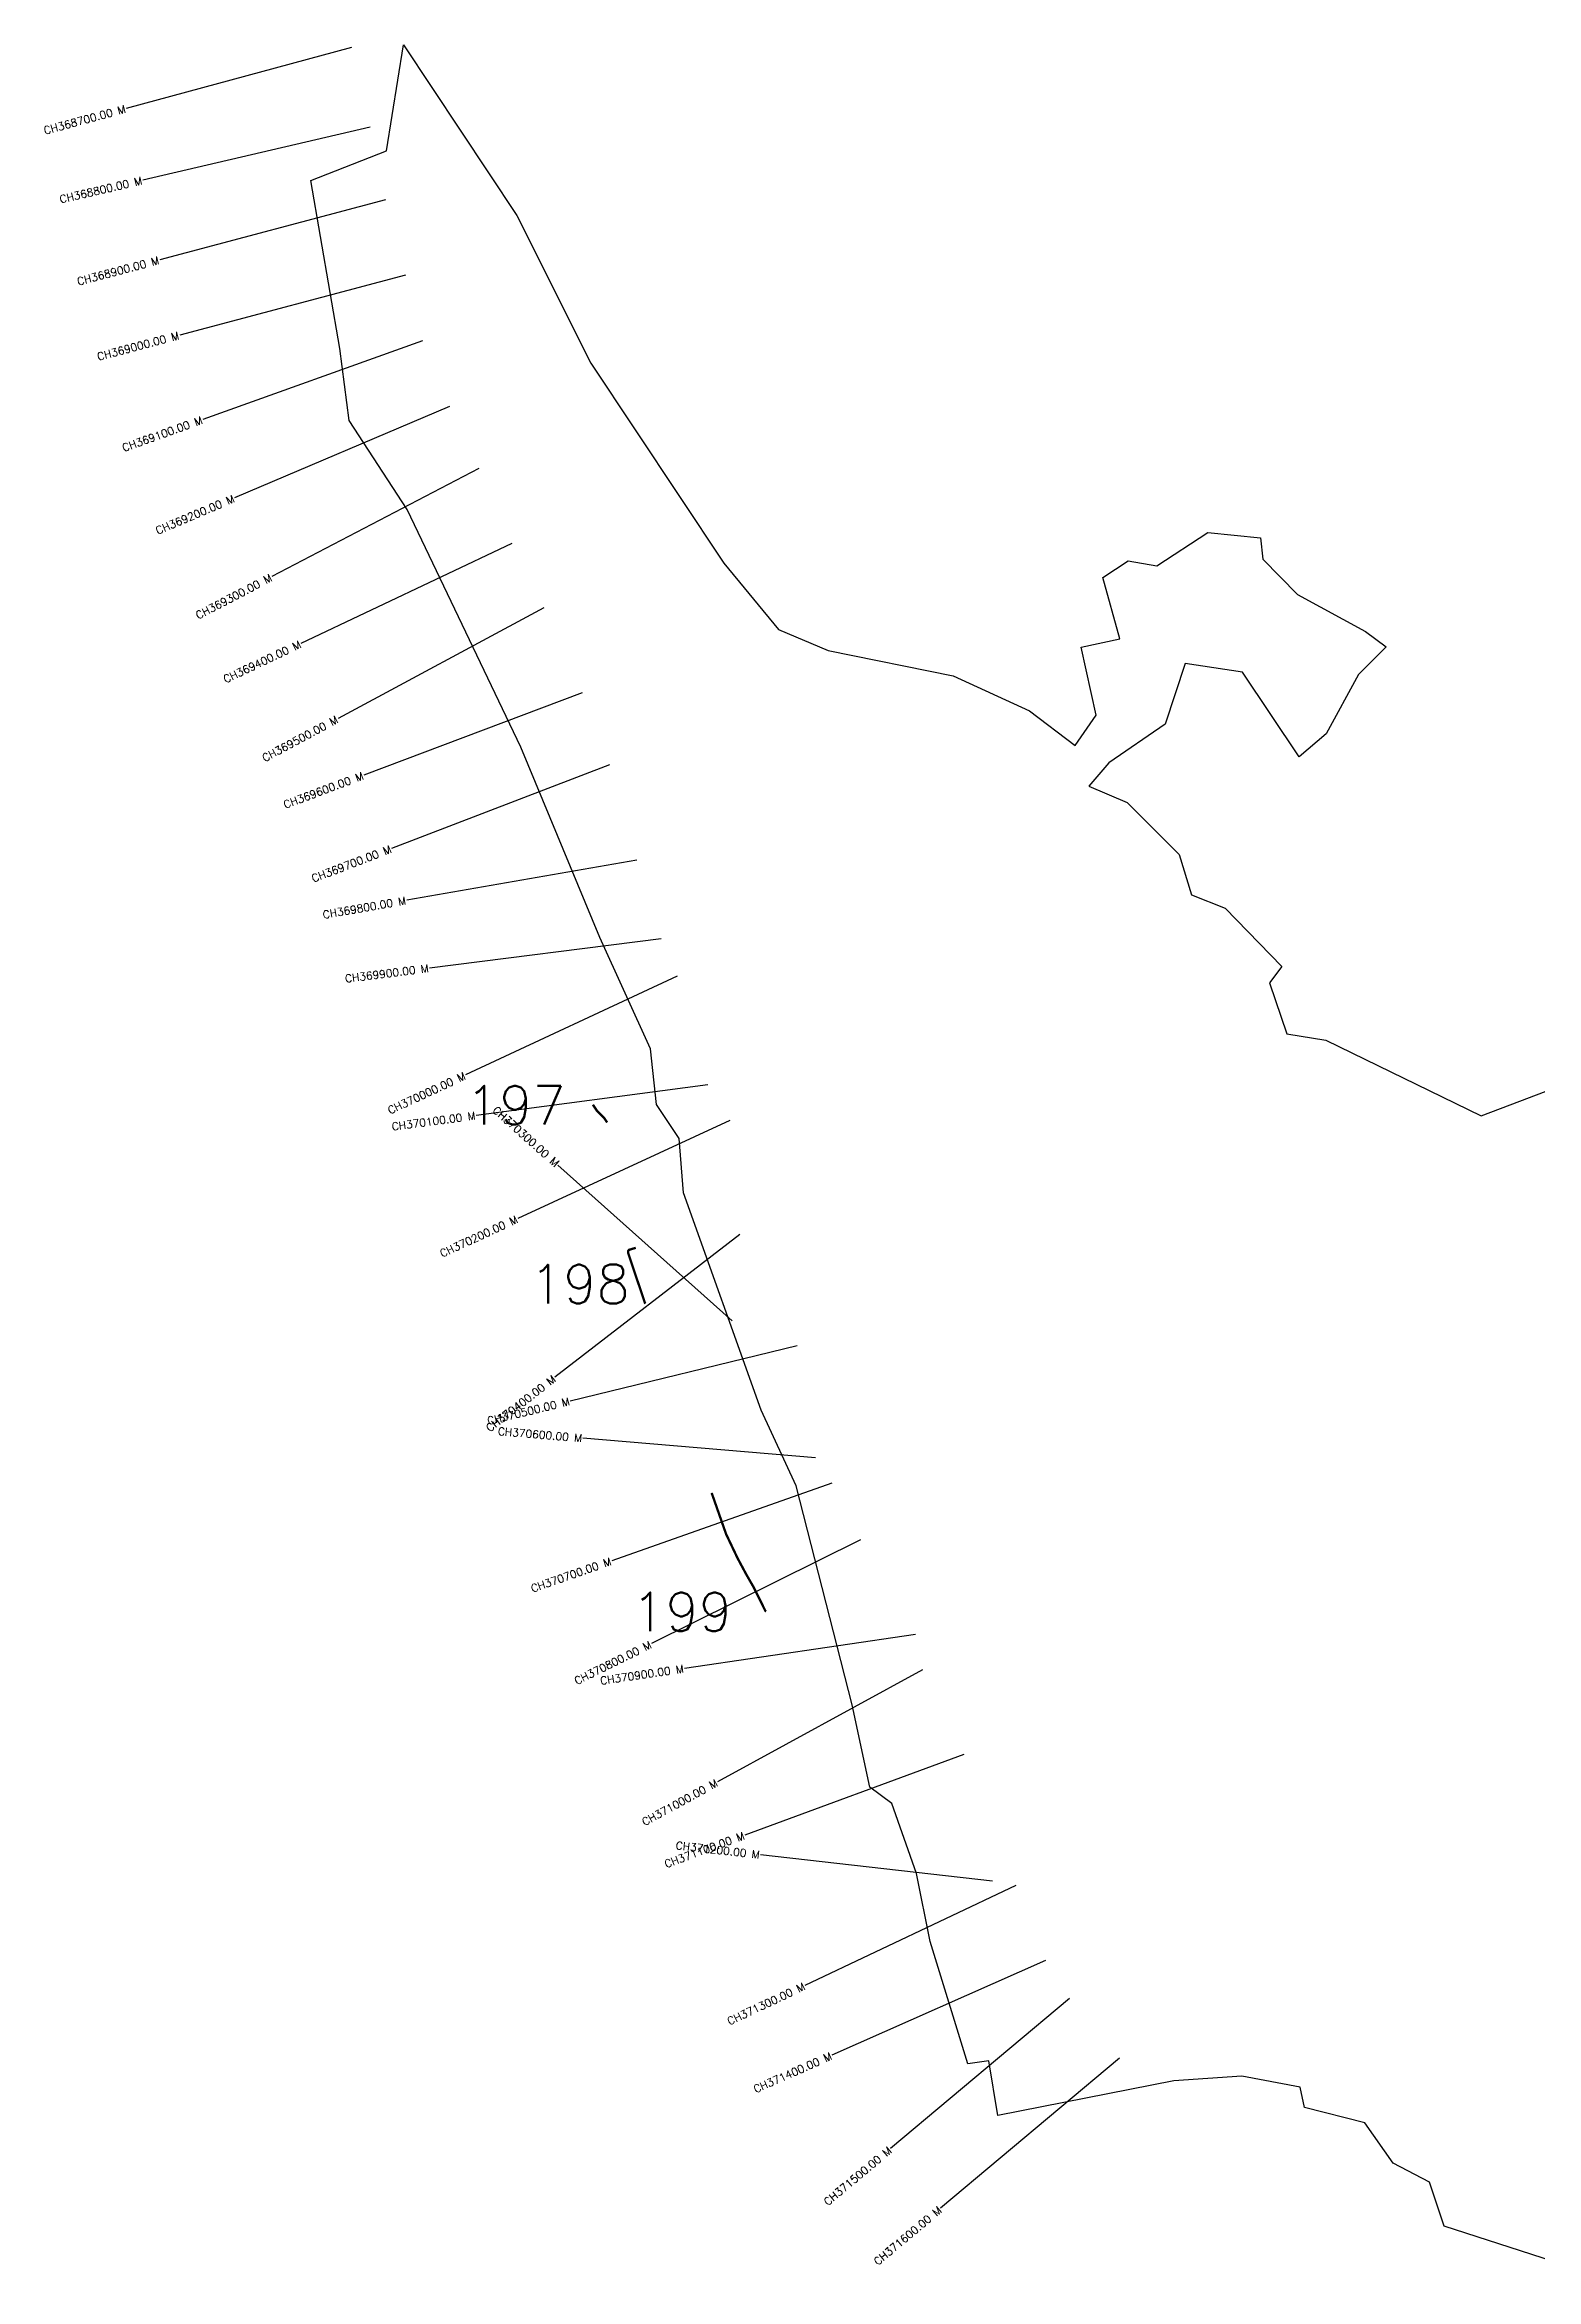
# Model space of a CAD drawing. Header units: metres. Extents: x 299292 to 303400, y 1964915 to 1967954.
# Drawn here: x 299292 to 301209, y 1965082 to 1967954 of the extents above; entities that cross this region are included whole.
import ezdxf
from ezdxf.enums import TextEntityAlignment as Align

# ---------------------------------------------------------------- set-up
doc = ezdxf.new("R2010")
doc.units = ezdxf.units.M
doc.header["$MEASUREMENT"] = 0
for name, color, linetype in [('ARTIFICIALLY PROTECTED', 4, 'Continuous'), ('CS', 134, 'Continuous'), ('CSMark', 6, 'Continuous')]:
    doc.layers.add(name, color=color, linetype=linetype)
doc.styles.get("Standard").update_dxf_attribs({"font": 'simplex.shx'})

msp = doc.modelspace()

# ---------------------------------------------------------------- linework, layer by layer
at = {"color": 6, "flags": 128}
msp.add_lwpolyline([(301301.2, 1965082.3), (301090.4, 1965150.6), (301071.7, 1965207.1), (301025, 1965231.6), (300988.6, 1965283.2), (300911, 1965303), (300905.5, 1965329), (300830.3, 1965343.3), (300743.2, 1965337.2), (300516.9, 1965292.9), (300505.4, 1965362.9), (300478.6, 1965359.1), (300430.2, 1965516.2), (300412.4, 1965603.6), (300381, 1965693.5), (300352.6, 1965714.9), (300329.8, 1965820.3), (300258, 1966101.7), (300213, 1966199), (300113, 1966478.5), (300107.6, 1966548.3), (300078.6, 1966591.9), (300070.9, 1966663.3), (300005.8, 1966806.4), (299904.3, 1967051.1), (299758.1, 1967356.5), (299683.6, 1967470.9), (299671.7, 1967563.5), (299634.2, 1967779.4), (299731.6, 1967817.3), (299753.2, 1967953.8), (299899.1, 1967734.5), (299994.1, 1967544.5), (300165.1, 1967287.4), (300235, 1967202.1), (300298.9, 1967175.3), (300459.7, 1967142.9), (300557.6, 1967098), (300616.5, 1967053.2), (300643.2, 1967092.4), (300624.2, 1967179.8), (300673.7, 1967190.3), (300651.8, 1967269.1), (300684.5, 1967290.6), (300721.5, 1967284.2), (300786.9, 1967327.1), (300854.5, 1967320), (300857.4, 1967292.5), (300902.1, 1967247.3), (300989.2, 1967199.6), (301015.9, 1967180.2), (300980.4, 1967144.5), (300938.9, 1967068.2), (300904.2, 1967038.8), (300831.5, 1967147.4), (300757.8, 1967158.4), (300732.2, 1967080.6), (300659.5, 1967030.8), (300634.1, 1967001), (300683.3, 1966980.2), (300749.8, 1966913.3), (300765.9, 1966861.5), (300808.9, 1966844.3), (300882.1, 1966769.2), (300866, 1966748.2), (300888.3, 1966682.6), (300938.3, 1966674.7), (301138.2, 1966577.5), (301258.8, 1966623.1)], dxfattribs=at)
at = {"layer": 'ARTIFICIALLY PROTECTED', "const_width": 3, "flags": 128}
for points in [[(299996.7, 1966591.7), (300001.6, 1966584.3), (300010.7, 1966575.2), (300015, 1966568.9)], [(300051.8, 1966407.8), (300043, 1966405.1), (300042, 1966403.7), (300042, 1966401), (300049.4, 1966378.9), (300063.6, 1966336.9), (300064.2, 1966336.1)], [(300149.2, 1966092.8), (300150.2, 1966090.2), (300167.8, 1966040), (300182.7, 1966008.7), (300193.7, 1965988.2), (300203.4, 1965971.3), (300218.4, 1965941), (300219.2, 1965940.4)]]:
    msp.add_lwpolyline(points, dxfattribs=at)
at = {"layer": 'CS'}
for p, q in [((299686.5, 1967950.3), (299397, 1967871.7)), ((299710.5, 1967847.6), (299418.3, 1967779.6)), ((299730.1, 1967754.3), (299440.1, 1967677.3)), ((299755.7, 1967657.7), (299465.8, 1967580.6)), ((299777.9, 1967573.2), (299495.4, 1967472.2)), ((299812.5, 1967488.7), (299536.3, 1967371.5)), ((299850.1, 1967409.3), (299584.2, 1967270.2)), ((299892.7, 1967313), (299621.6, 1967184.5)), ((299933.5, 1967230), (299669.2, 1967088.1)), ((299983, 1967121), (299702.2, 1967015.3)), ((300018.2, 1967028.3), (299738, 1966921)), ((300053, 1966906), (299757.5, 1966854.3)), ((300084.4, 1966804.8), (299786.8, 1966767.2)), ((300105, 1966756.8), (299833.1, 1966629.9)), ((300144.2, 1966617.2), (299846.8, 1966577.8)), ((300172.6, 1966571.3), (299900.2, 1966445.6)), ((300175.6, 1966314.1), (299951.8, 1966514)), ((300185.3, 1966424.7), (299947.8, 1966241.4)), ((300259.1, 1966281.9), (299967.6, 1966210.9)), ((300282.7, 1966137.8), (299983.8, 1966163)), ((300303.9, 1966105.2), (300020.9, 1966005.7)), ((300340.5, 1966032.4), (300071.8, 1965899.1)), ((300411.2, 1965911), (300114.4, 1965867.2)), ((300420, 1965865.5), (300156.8, 1965721.6)), ((300473.4, 1965756.7), (300191.8, 1965653.1)), ((300510.1, 1965594.1), (300212, 1965627.8)), ((300540.2, 1965588.3), (300269.1, 1965459.9)), ((300578.2, 1965491.8), (300303.9, 1965370.3)), ((300609.1, 1965443), (300379.2, 1965250.3)), ((300673.3, 1965366.4), (300443.4, 1965173.7))]:
    msp.add_line(p, q, dxfattribs=at)

# ---------------------------------------------------------------- texts
at = {"char_height": 50, "attachment_point": 1}
for s, insert in [('197', (299833.5, 1966616.1)), ('198', (299915.6, 1966386.3)), ('199', (300046.9, 1965965))]:
    msp.add_mtext_dynamic_manual_height_columns(s, width=84.374, gutter_width=1, heights=[74.2], dxfattribs=dict(at, insert=insert))
at = {"layer": 'CSMark'}
for s, rotation, p in [('CH368700.00 M', 15.1813, (299396, 1967871.5)), ('CH368800.00 M', 13.0995, (299417.3, 1967779.4)), ('CH368900.00 M', 14.8784, (299439.1, 1967677)), ('CH369000.00 M', 14.8784, (299464.8, 1967580.4)), ('CH369100.00 M', 19.6733, (299494.5, 1967471.8)), ('CH369200.00 M', 22.9894, (299535.4, 1967371.1)), ('CH369300.00 M', 27.6216, (299583.4, 1967269.8)), ('CH369400.00 M', 25.3482, (299620.7, 1967184.1)), ('CH369500.00 M', 28.2372, (299668.3, 1967087.6)), ('CH369600.00 M', 20.6253, (299701.3, 1967014.9)), ('CH369700.00 M', 20.9573, (299737.1, 1966920.6)), ('CH369800.00 M', 9.9116, (299756.5, 1966854.2)), ('CH369900.00 M', 7.1923, (299785.8, 1966767.1)), ('CH370000.00 M', 25.0221, (299832.2, 1966629.5)), ('CH370100.00 M', 7.5524, (299845.8, 1966577.7)), ('CH370300.00 M', 318.2235, (299951.1, 1966514.6)), ('CH370200.00 M', 24.7721, (299899.3, 1966445.2)), ('CH370400.00 M', 37.6669, (299947, 1966240.8)), ('CH370500.00 M', 13.6805, (299966.6, 1966210.7)), ('CH370600.00 M', 355.1774, (299982.8, 1966163.1)), ('CH370700.00 M', 19.3712, (300019.9, 1966005.4)), ('CH370800.00 M', 26.3819, (300070.9, 1965898.6)), ('CH370900.00 M', 8.3835, (300113.4, 1965867.1)), ('CH371000.00 M', 28.6783, (300156, 1965721.1)), ('CH371100.00 M', 20.2002, (300190.9, 1965652.8)), ('CH371200.00 M', 353.5548, (300211, 1965627.9)), ('CH371300.00 M', 25.346, (300268.2, 1965459.5)), ('CH371400.00 M', 23.8855, (300303, 1965369.9)), ('CH371500.00 M', 39.9745, (300378.4, 1965249.7)), ('CH371600.00 M', 39.9745, (300442.7, 1965173))]:
    msp.add_text(s, height=10, rotation=rotation, dxfattribs=at).set_placement(p, align=Align.MIDDLE_RIGHT)

doc.saveas('drawing.dxf')
